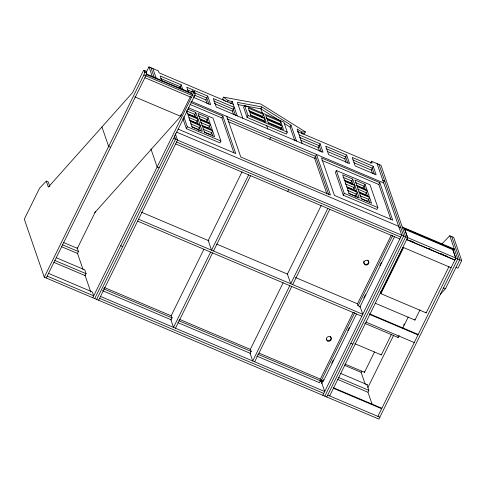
<?xml version="1.0" encoding="UTF-8"?>
<svg xmlns="http://www.w3.org/2000/svg" width="486" height="486" viewBox="0 0 486 486"><rect width="100%" height="100%" fill="white"/><g stroke="black" fill="none" stroke-linecap="round" stroke-linejoin="round"><path stroke-width="0.73" d="M181.12 114.532L180.664 116.318L94.782 212.68M44.275 277.178L143.868 74.966A2.503 0.565 -67 0 0 144.676 72.013L144.111 70.373A2.187 0.492 -67 0 0 142.939 71.6L132.635 92.522L48.351 187.092L46.292 181.102L39.591 188.125L24.3 219.174L44.275 277.178L378.904 419.102L457.776 258.965L449.787 235.765L441.397 244.446M146.025 72.845L148.959 66.898L158.485 70.938L159.153 72.87L233.219 104.283M46.237 278.01L145.83 75.798A2.503 0.565 -67 0 0 146.638 72.845L146.073 71.205L144.111 70.373M95.475 211.574L77.353 248.37L63.466 242.478M77.122 247.69L78.453 251.56L77.511 253.467L61.54 246.694M56.273 257.756L84.74 269.833L86.077 273.697L85.135 275.605L53.891 262.355M179.607 88.027L181.169 84.85L160.216 75.962L161.929 80.925M190.451 96.441L180.664 116.318L134.835 96.878M92.759 297.742L192.353 95.529A2.503 0.565 -67 0 0 193.161 92.577L192.596 90.937A2.187 0.492 -67 0 0 191.423 92.164M94.721 298.574L194.315 96.362A2.503 0.565 -67 0 0 195.123 93.409L194.558 91.769L192.596 90.937M96.684 299.406L175.555 139.269L174.322 135.691M98.646 300.239L177.518 140.102L175.3 133.668M188.343 107.704L213.05 118.183L220.905 141.001L219.97 142.908L186.338 128.644L187.274 126.737L183.836 116.755M194.345 117.612L193.902 116.324L195.779 112.509L187.705 109.089M207.072 103.469L205.851 99.928L207.729 96.113L186.776 87.225L188.483 92.188M198.045 119.088L200.038 124.89L189.953 120.607L187.954 114.805L198.045 119.088L196.162 122.897L189.437 120.048M198.871 130.764L198.428 129.47L200.305 125.661L190.214 121.379L192.213 127.18L202.304 131.463L200.305 125.661M208.111 117.74L210.11 123.541L200.019 119.264L198.021 113.463L208.111 117.74L206.234 121.555L199.509 118.699M302.407 133.887L304.43 133.79L305.372 131.882L260.824 104.022L223.511 97.164L222.57 99.071L225.48 101.301M210.371 124.319L212.37 130.114L202.279 125.838L200.287 120.036L210.371 124.319L208.494 128.128L201.769 125.279M212.637 130.892L214.636 136.694L204.545 132.411L202.547 126.609L212.637 130.892L210.76 134.701L204.035 131.852M227.539 101.999L228.165 100.73L232.253 101.477L237.217 115.887M233.851 152.653L221.914 117.977L222.849 116.069L190.931 102.528M232.253 101.477L231.318 103.384L229.951 103.135M233.626 114.732L232.405 111.191L234.288 107.376L213.336 98.494L216.264 106.999L323.032 152.282L320.104 143.771L299.151 134.889M244.573 105.474L243.632 107.382L247.095 117.436L286.333 134.075L287.275 132.174L283.812 122.12L244.573 105.474L248.036 115.528L247.095 117.436M237.909 104.599L260.885 108.821L261.82 106.914L291.017 125.175L296.472 141.019M261.905 117.661L263.473 114.483L248.334 108.062L249.537 111.543L264.67 117.964L263.473 114.483M264.475 122.035L263.995 120.643L264.937 118.736L249.798 112.315L251.001 115.796L266.134 122.217L264.937 118.736M210.608 252.088L173.52 327.388L170.859 319.654L171.959 317.419L171.133 315.815L203.932 249.215M242.028 171.874L208.221 240.509L211.55 250.181L248.638 174.875M175.482 328.22L212.57 252.914M213.512 251.013L250.6 175.707M269.766 139.251L270.708 137.35M280.386 125.151L279.906 123.76L280.847 121.852L265.714 115.431L266.911 118.912L282.044 125.333L280.847 121.852M280.744 129.282L282.311 126.105L267.179 119.684L268.375 123.165L283.508 129.586L282.311 126.105M294.82 140.855L290.081 127.083L291.017 125.175M301.375 133.316L302 132.04L305.372 131.882M287.742 191.46L288.684 189.552M319.442 151.134L318.221 147.586L320.104 143.771M336.367 170.489L335.425 172.39L343.28 195.208L376.911 209.472L377.853 207.565L369.998 184.747L336.367 170.489L344.222 193.3L343.28 195.208M283.119 282.797L250.314 349.398L251.141 351.001L250.041 353.237L252.708 360.97L289.796 285.671M321.21 205.457L287.402 274.092L290.731 283.763L327.825 208.458M346.002 162.397L344.781 158.849L346.658 155.04L325.705 146.152L328.633 154.657L349.586 163.545L346.658 155.04M254.67 361.803L291.758 286.503M292.694 284.596L329.781 209.29M351.293 184.176L350.843 182.888L352.727 179.079L342.636 174.796L344.635 180.598L354.719 184.874L352.727 179.079M354.987 185.652L356.985 191.454L346.895 187.171L344.896 181.369L354.987 185.652L353.109 189.461L346.384 186.612M370.545 163.181L371.486 161.273L381.012 165.313L405.646 236.858L326.774 396.995M355.819 197.328L355.375 196.034L357.253 192.225L347.162 187.942L349.161 193.744L359.251 198.027L357.253 192.225M372.562 173.66L371.34 170.112L373.218 166.303L352.265 157.415L355.193 165.92L376.146 174.808L373.218 166.303M365.053 184.303L367.052 190.105L356.961 185.828L354.968 180.027L365.053 184.303L363.176 188.118L356.451 185.263M367.319 190.883L369.317 196.678L359.227 192.401L357.228 186.6L367.319 190.883L365.442 194.692L358.717 191.842M369.585 197.456L371.583 203.257L361.493 198.974L359.494 193.173L369.585 197.456L367.708 201.265L360.977 198.416M390.799 219.216L378.855 184.54L379.797 182.633L321.501 157.907L334.417 195.421L392.712 220.146L379.797 182.633M353.146 312.583L320.645 378.57L321.313 380.502L323.275 381.334L356.445 313.992M357.502 303.744L391.339 235.042M259.093 353.122L319.818 378.873L320.481 380.805L319.545 382.713L256.73 356.074M321.313 380.502L354.816 312.48M358.164 305.676L392.676 235.613M319.946 381.103L321.343 381.692L322.011 380.338M321.659 383.624L323.664 379.554M331.689 363.267L333.36 359.877M347.727 330.699L349.398 327.303M363.771 298.125L365.442 294.735M379.809 265.556L381.486 262.167M359.792 307.188L394.638 236.445M322.85 395.331L401.722 235.194L377.087 163.648M324.812 396.163L403.684 236.026L379.05 164.481M329.678 395.92L407.608 237.69L404.449 228.505M407.681 237.624L406.746 239.525L454.726 259.876L455.661 257.969L452.806 249.676L404.826 229.325L407.681 237.624L455.661 257.969M380.678 292.997L403.143 247.38M449.003 266.583L426.198 312.881L380.909 293.672L403.714 247.374M361.754 371.079L361.128 372.349L365.259 384.347M344.969 364.044L364.482 372.319L374.542 351.888M354.835 343.675L381.31 354.902L391.37 334.477M367.926 387.457L393.63 335.279M403.605 325.237L404.279 323.876M364.694 323.305L398.137 337.491L399.146 335.449M402.833 327.959L408.197 317.066M375.253 303.234L414.965 320.08L419.995 309.868M377.883 416.368L455.813 258.133L452.654 248.947M440.273 294.267L445.468 288.781L459.738 259.797L451.749 236.597M449.787 235.765L453.711 237.429L461.7 260.63L457.946 268.254L455.983 267.422M261.82 106.914L237.362 102.418L242.818 118.262M248.771 110.553L262.531 116.385M266.146 117.922L279.906 123.76M298.082 131.791L372.148 163.205L371.486 161.273M250.235 114.805L263.995 120.643M268.302 122.466L281.37 128.012M160.678 78.465L180.233 86.757L180.962 88.883M187.232 89.728L191.423 91.502M194.916 92.984L206.787 98.02L208.986 104.399M213.791 100.991L233.347 109.283M248.036 115.528L287.275 132.174M299.607 137.386L319.162 145.679L321.361 152.063M326.167 148.649L345.722 156.942L347.915 163.326M352.721 159.912L372.276 168.205L374.232 173.879M144.676 72.013L146.638 72.845M193.161 92.577L195.123 93.409M146.389 73.969L191.52 93.112L192.353 95.529M145.928 74.352L191.757 93.792M194.673 95.189L205.851 99.928M214.247 103.488L232.405 111.191M300.761 140.181L318.221 147.586M327.321 151.444L344.781 158.849M353.881 162.707L371.34 170.112M143.868 74.966L194.315 96.362M193.896 97.51L210.657 104.624L207.729 96.113M144.895 77.705L191.417 97.437M382.883 180.476L384.845 181.302M190.974 101.228L383.746 182.985M227.053 118.833L315.754 156.456M189.99 104.435L221.914 117.977M321.951 160.404L378.855 184.54M228.207 121.628L315.517 158.655M186.77 110.996L194.837 114.417L195.949 117.642M198.428 115.941L207.17 119.647L208.5 123.517M343.043 177.275L351.785 180.98L352.897 184.206M355.375 182.505L364.117 186.211L365.448 190.081M187.177 113.475L193.902 116.324M344.118 180.039L350.843 182.888M189.03 117.569L197.103 120.99L198.434 124.859M200.694 122.515L209.436 126.22L210.547 129.446M345.303 183.848L354.051 187.553L355.381 191.423M357.635 189.078L366.383 192.784L367.489 196.01M190.621 123.857L199.369 127.569L200.475 130.789M202.954 129.088L211.702 132.799L212.807 136.019M347.569 190.421L356.311 194.133L357.423 197.352M359.901 195.651L368.643 199.363L369.755 202.583M191.703 126.621L198.428 129.47M348.65 193.185L355.375 196.034M187.274 126.737L220.905 141.001M344.222 193.3L377.853 207.565M178.168 129.148L235.765 153.582L222.849 116.069M402.25 226.998L454.38 249.105M402.487 227.673L454.617 249.78M176.552 132.095L398.66 226.3M398.86 226.877L400.822 227.709M173.593 138.437L407.608 237.69M455.813 258.133L461.7 260.63M410.603 240.752L414.795 242.532M428.767 248.455L430.863 249.342M440.644 253.492L443.439 254.676M444.836 255.272L446.932 256.158M176.576 142.009L400.786 237.101M406.642 239.653L454.847 260.095L454.617 259.421M175.64 143.917L399.844 239.009M402.888 247.277L451.093 267.719M443.505 287.949L445.468 288.781M110.62 147.288L108.657 146.456L101.945 126.955M159.104 167.852L157.142 167.02L150.909 148.91M141.365 212.157L208.986 240.837M216.653 244.087L287.755 274.244M295.427 277.494L357.465 303.811L357.799 305.603L360.096 306.575L362.756 314.308L138.553 219.216M46.292 181.102L48.248 181.934L49.858 186.594M137.611 221.124L361.821 316.216M366.025 322.115L414.23 342.563M120.741 245.74L122.703 246.572M350.837 343.329L352.8 344.161M62.481 244.786L78.453 251.56M344.325 365.223L361.007 372.3M340.394 373.303L367.501 384.803M338.22 377.336L368.801 390.307M337.284 379.244L367.866 392.214M54.827 260.447L86.077 273.697M104.144 287.402L171.151 315.821M179.522 319.375L250.715 349.568M103.415 288.745L172.512 318.051M178.793 320.717L251.384 351.5M257.665 354.166L320.481 380.805M102.473 290.652L171.576 319.958M177.858 322.619L250.448 353.407M48.618 273.418L92.364 291.971L93.695 295.84L47.172 276.109M100.523 296.43L324.727 391.522L321.203 381.285M99.581 298.331L323.791 393.423M327.716 395.088L379.845 417.201M302 132.04L297.116 128.99L302.079 143.394M260.885 108.821L280.556 121.123M284.365 123.511L290.081 127.083M297.402 131.657L298.617 132.423M223.511 97.164L228.165 100.73M425.967 312.206L426.198 312.881M414.734 319.399L414.965 320.08M397.906 336.816L398.137 337.491M380.21 291.643L380.909 293.672M315.548 156.364L328.791 194.831M326.871 193.89L314.606 158.272L316.483 154.457L330.468 195.062L240.783 157.027L226.804 116.421M381.079 354.227L381.31 354.902M364.251 371.638L364.482 372.319M366.93 384.56L368.929 390.361L367.987 392.263L372.118 404.267M260.848 108.718L262.531 113.609M266.717 125.759L267.889 129.167M233.207 108.876L235.57 115.735M321.112 381.018L321.343 381.692M195.779 112.509L197.778 118.311L187.687 114.034L186.575 110.808M181.169 84.85L182.882 89.813M182.9 118.663L186.338 128.644M152.883 68.562L156.334 78.586M150.921 67.73L154.372 77.754M148.959 66.898L152.161 76.199M77.402 253.139L83.009 269.42M84.959 275.088L90.809 292.08M194.114 91.848A2.187 0.492 -67 0 1 194.558 91.769M145.739 71.187A2.187 0.492 -67 0 1 146.073 71.205M330.243 336.385A2.503 2.363 -19 0 1 330.03 340.157A2.503 2.363 -19 0 1 326.282 339.113M367.799 260.132A2.503 2.363 -19 0 1 367.307 264.068A2.503 2.363 -19 0 1 363.704 262.252M363.741 261.632A2.503 2.363 -19 0 1 363.941 261.037M417.753 334.259L369.548 313.816L369.785 314.491L417.99 334.933L417.753 334.259M381.407 408.064L333.202 387.621L333.432 388.296L381.638 408.738L381.407 408.064M327.783 341.099A2.503 2.363 -19 0 0 331.337 338.657A2.503 2.363 -19 0 0 327.455 337.011A2.503 2.363 -19 0 0 327.783 341.099M365.344 264.846A2.503 2.363 -19 0 0 368.892 262.397A2.503 2.363 -19 0 0 365.01 260.751A2.503 2.363 -19 0 0 365.344 264.846"/></g></svg>
